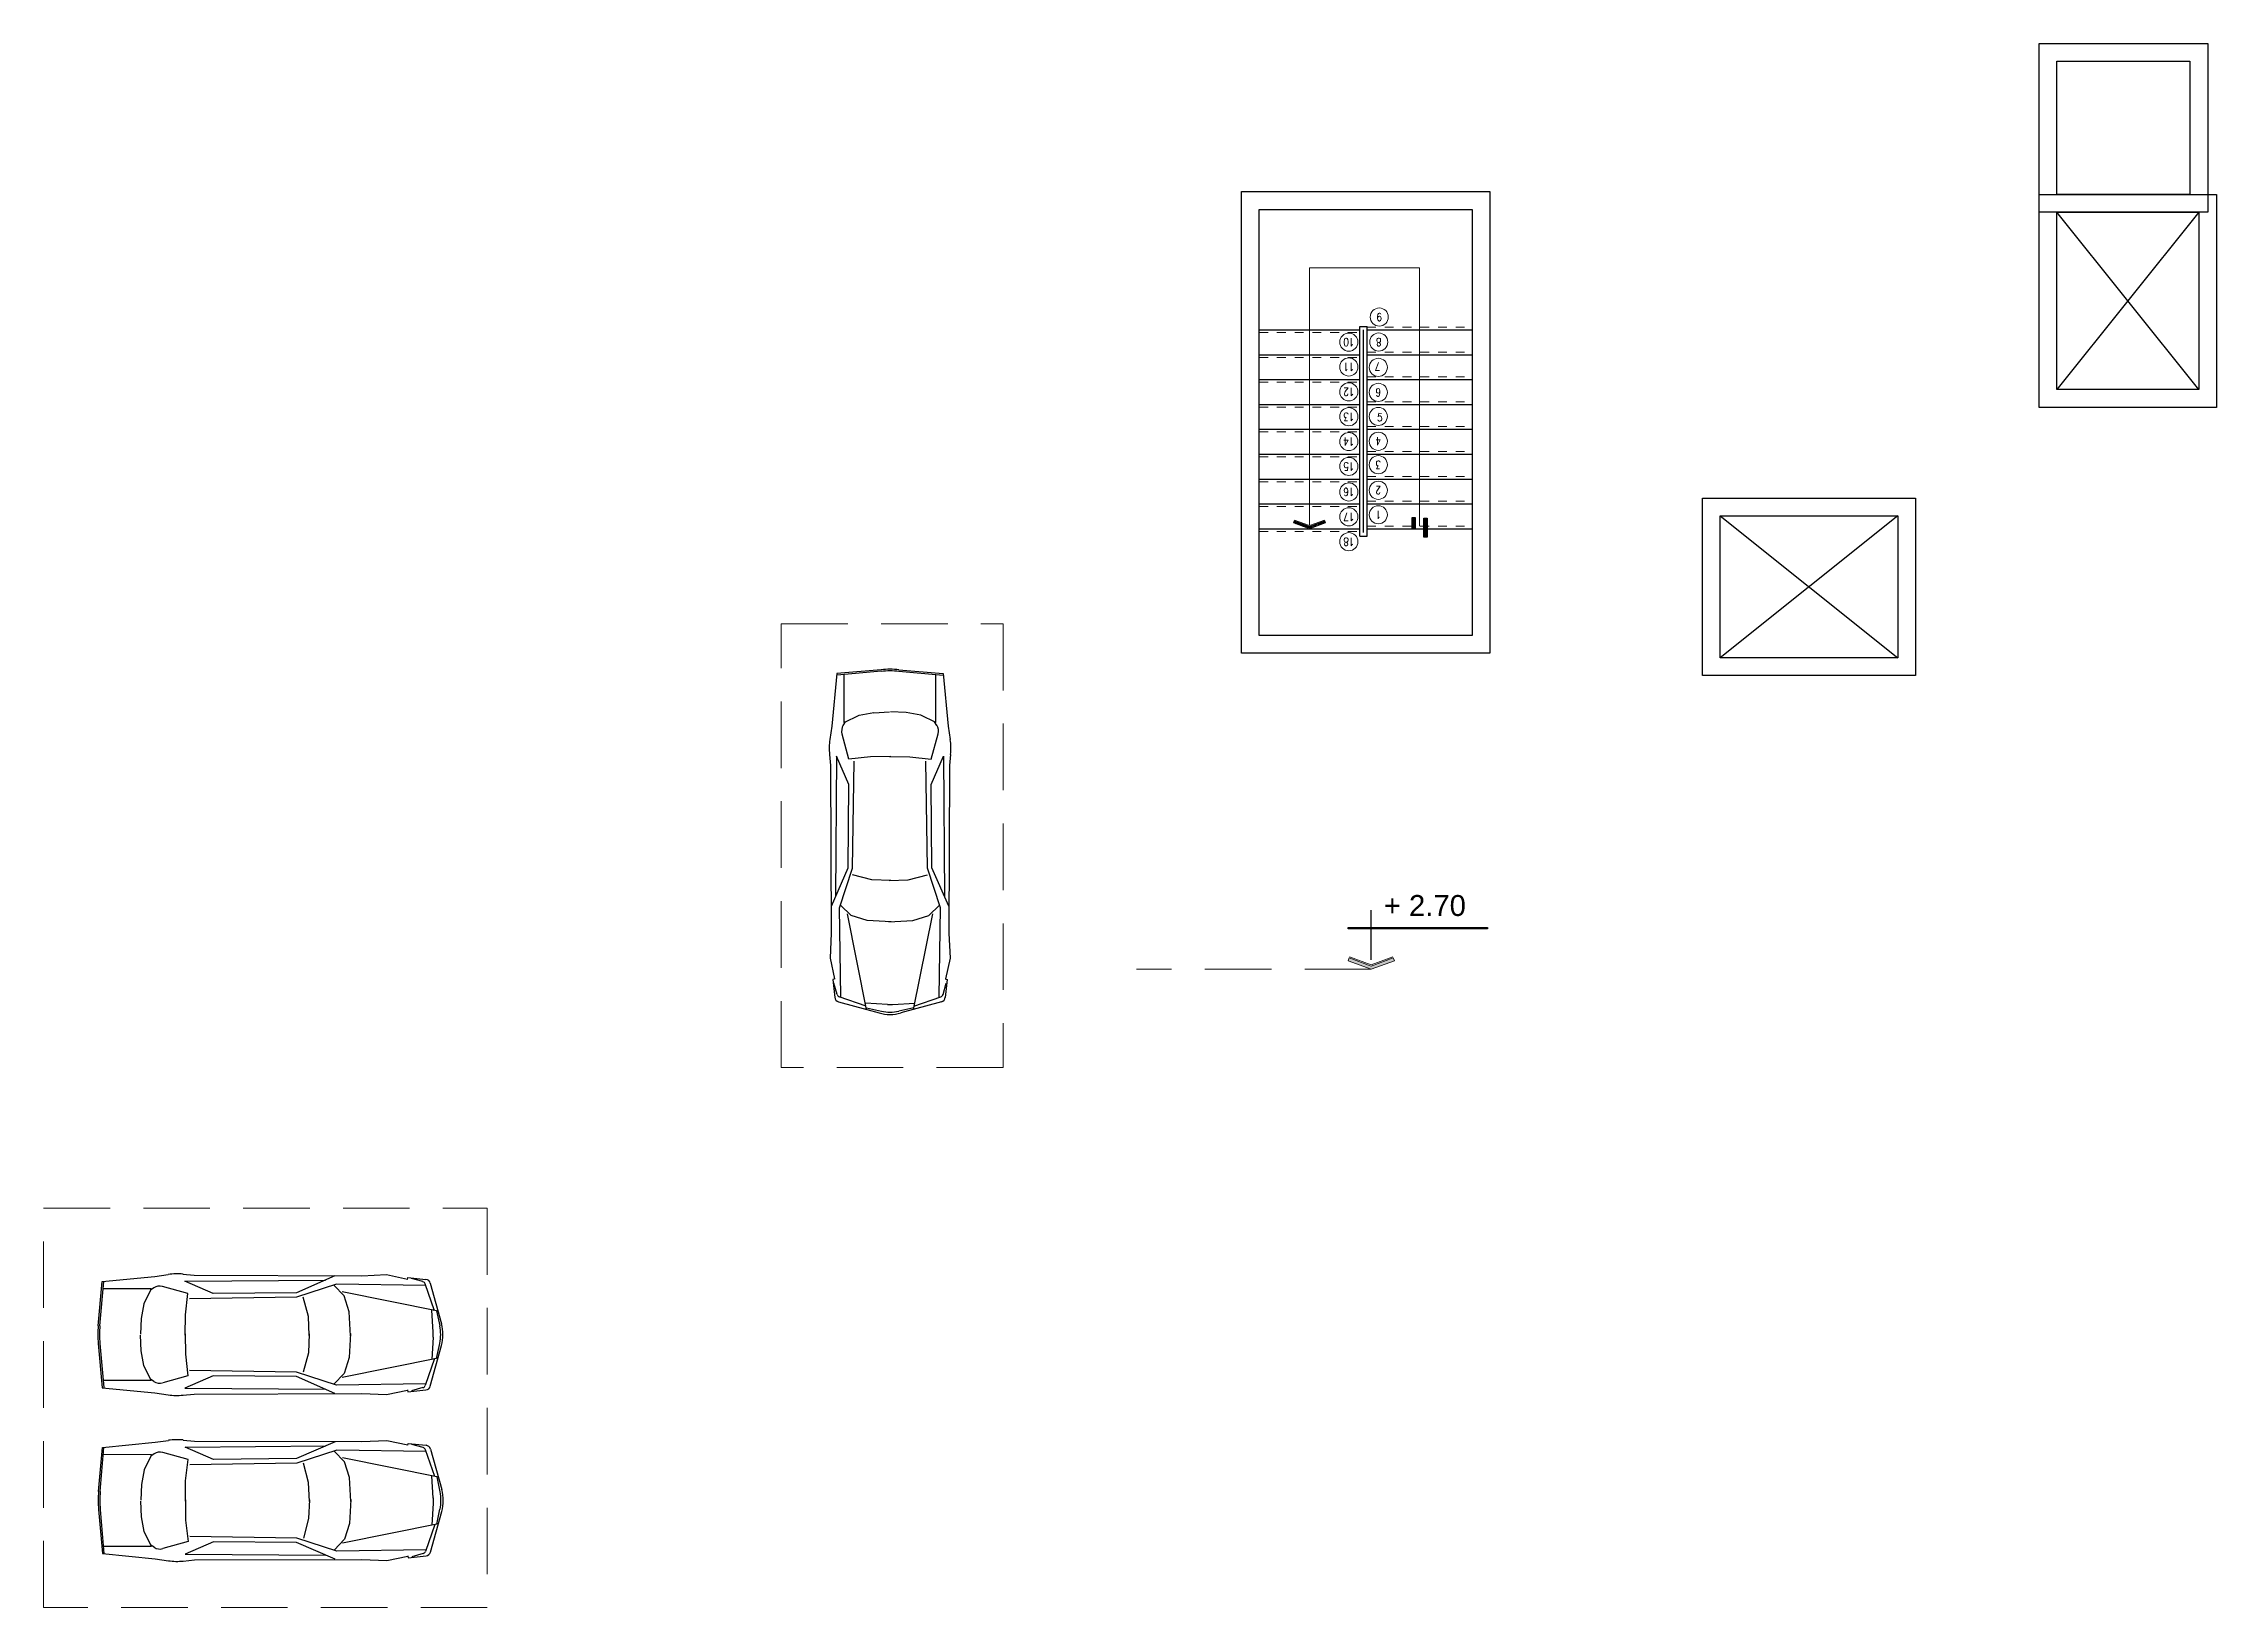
# Model space of a CAD drawing. Header units: metres. Extents: x -355 to 973, y -73 to 238.
# Drawn here: x 832.09 to 856.58, y 171.51 to 189.13 of the extents above; entities that cross this region are included whole.
import ezdxf

# ---------------------------------------------------------------- set-up
doc = ezdxf.new("R2010")
doc.units = ezdxf.units.M
doc.header["$LTSCALE"] = 3
doc.header["$MEASUREMENT"] = 0
for name, pattern in [('1', [30, 6, 6, 6, 6, 6]), ('202$0$HIDDEN', [0.375, 0.25, -0.125]), ('ACAD_ISO02W100', [15, 12, -3]), ('DASHED2', [0.375, 0.25, -0.125])]:
    doc.linetypes.add(name, pattern=pattern)
for name, color, linetype, lineweight in [('.....13', 7, 'DASHED2', 13), ('05', 21, 'Continuous', 5), ('09', 120, 'Continuous', 9), ('15', 63, 'DASHED2', 15), ('alaem', 230, 'Continuous', 5)]:
    doc.layers.add(name, color=color, linetype=linetype, lineweight=lineweight)
for name, color, linetype in [('1', 1, 'Continuous'), ('4', 4, 'ACAD_ISO02W100'), ('CAR', 1, 'Continuous')]:
    doc.layers.add(name, color=color, linetype=linetype)
doc.styles.add('Axe', font='romans.shx', dxfattribs={"width": 0.8, "height": 0.26})
doc.styles.get("Standard").update_dxf_attribs({"font": 'arial.ttf'})

# ---------------------------------------------------------------- blocks, each defined once
blk = doc.blocks.new('tyhhy')
at = {"layer": '4', "linetype": '1'}
for p, q in [((265.809, 183.09), (263.809, 181.49)), ((263.809, 181.49), (263.809, 183.09)), ((263.809, 183.09), (265.809, 181.49))]:
    blk.add_line(p, q, dxfattribs=at)
for points in [[(266.009, 183.29), (266.009, 181.29), (263.609, 181.29), (263.609, 183.29)], [(265.809, 183.09), (265.809, 181.49), (263.809, 181.49), (263.809, 183.09)]]:
    blk.add_lwpolyline(points, close=True, dxfattribs=at)
blk = doc.blocks.new('tyhtfy')
at = {"layer": '4', "linetype": '1'}
for points in [[(265.704, 186.374), (265.704, 184.474), (263.804, 184.474), (263.804, 186.374)], [(265.504, 186.174), (265.504, 184.674), (264.004, 184.674), (264.004, 186.174)]]:
    blk.add_lwpolyline(points, close=True, dxfattribs=at)
blk = doc.blocks.new('CARP5')
at = {"layer": 'CAR'}
for p, q in [((-150.4, 52.6), (-169.9, 50.6)), ((-166.7, 48.1), (-154.4, 51.5)), ((-149.8, 50.5), (-150.4, 52.6)), ((-127.1, 55.7), (-149.8, 51)), ((-100, 54.6), (-127.1, 55.7)), ((82.4, 55.1), (-100, 54.6)), ((-70.8, 54.3), (-28.9, 36.1)), ((92.4, 48.6), (-60.6, 49.9)), ((61.7, 35.2), (92.4, 48.6)), ((94.5, 56.3), (82.4, 55.1)), ((125.1, 53.9), (110.6, 56)), ((182.5, 48.2), (125.1, 53.9)), ((184.9, 0.1), (180.8, 48.1)), ((186.7, 0.1), (182.5, 48.2)), ((-174.7, 46.5), (-186.8, 2.3)), ((-183.3, 15.9), (-78.9, 36.9)), ((-179.4, 16.5), (-169.2, 45.7)), ((-169.4, 43.9), (-72.5, 45.4)), ((-86.3, 15.3), (-80.9, 32.6)), ((-80.9, 32.6), (-69.6, 44.3)), ((-72.5, 45.4), (-29.2, 31.2)), ((-42, 10.1), (-36.4, 31.3)), ((-29.2, 31.2), (87.3, 29.5)), ((-28.9, 36.1), (61.7, 35.2)), ((89.3, 35.1), (116.6, 42.7)), ((91.9, 11.8), (89.3, 35.1)), ((116.8, 42.8), (116.8, 42.8)), ((126.1, 41.3), (129.9, 38.8)), ((129.1, 40.3), (181.1, 40.4)), ((129.1, 40.3), (137.2, 24)), ((137.2, 24), (140, 8.1)), ((-181.4, 16.2), (-184.9, -0.1)), ((-177.7, -6.8), (-176.2, 17.3)), ((-87.8, -10.8), (-86.3, 15.3)), ((-42.8, -10.5), (-42, 10.1)), ((92.2, -10.3), (91.9, 11.8)), ((139.9, 8.1), (140.7, -9)), ((-174.7, -65.6), (-186.8, -21.5)), ((-181.4, -35.4), (-184.9, -19)), ((-177.7, -12.3), (-176.2, -36.4)), ((-87.8, -8.4), (-86.3, -34.5)), ((-42.8, -8.6), (-42, -29.2)), ((92.2, -8.9), (91.9, -31)), ((140, -27.2), (140.7, -10.1)), ((184.9, -19.3), (180.8, -67.3)), ((186.7, -19.3), (182.5, -67.3)), ((-183.3, -35), (-78.9, -56.1)), ((-179.4, -35.6), (-169.2, -64.9)), ((-86.3, -34.5), (-80.9, -51.7)), ((-42, -29.2), (-36.4, -50.4)), ((91.9, -31), (89.3, -54.3)), ((129.1, -59.4), (137.2, -43.1)), ((137.2, -43.1), (140, -27.2)), ((-150.4, -71.7), (-169.9, -69.7)), ((-169.4, -63), (-72.5, -64.5)), ((-166.7, -67.3), (-154.4, -70.7)), ((-149.8, -69.7), (-150.4, -71.7)), ((-127.1, -74.9), (-149.8, -70.1)), ((-80.9, -51.7), (-69.6, -63.5)), ((-72.5, -64.5), (-29.2, -50.3)), ((-70.8, -73.5), (-28.9, -55.2)), ((92.4, -67.7), (-60.6, -69)), ((-29.2, -50.3), (87.3, -48.6)), ((-28.9, -55.2), (61.7, -54.4)), ((61.7, -54.4), (92.4, -67.7)), ((89.3, -54.3), (116.8, -61.9)), ((182.5, -67.3), (125.1, -73)), ((126.1, -60.4), (129.9, -57.9)), ((129.1, -59.4), (181.1, -59.6)), ((-100, -73.7), (-127.1, -74.9)), ((82.4, -74.2), (-100, -73.7)), ((94.5, -75.4), (82.4, -74.2)), ((125.1, -73), (110.6, -75.1))]:
    blk.add_line(p, q, dxfattribs=at)
for centre, radius, start, end in [((-169.3, 45), 5.63, 95.8102, 164.6615), ((-165.7, 44.5), 3.75, 105.4862, 160.7894), ((101.1, -11), 67.6, 81.9284, 95.6257), ((119.9, 31.9), 11.3, 56.264, 106.8198), ((-143.4, -9.6), 45.1, 164.6615, 195.3385), ((72.7, -9.6), 112.6, 355.0592, 4.9408), ((74.5, -9.6), 112.6, 355.0592, 4.9408), ((-140.9, -9.6), 45.1, 167.9052, 192.0948), ((-132.7, -9.6), 45.1, 176.4735, 183.5265), ((-169.3, -64.1), 5.63, 195.3385, 264.1898), ((-165.7, -63.6), 3.75, 199.2106, 254.5138), ((119.9, -51.1), 11.3, 254.4694, 303.7359), ((101.1, -8.2), 67.6, 264.3743, 278.0716)]:
    blk.add_arc(centre, radius, start, end, dxfattribs=at)
blk = doc.blocks.new('A$C1D69598D')
at = {"layer": 'CAR'}
blk.add_blockref('CARP5', (188.3, 75.7), dxfattribs=at)
blk = doc.blocks.new('rdydry')
at = {"layer": '15'}
for p, q in [((17.296, 218.158), (21.796, 218.158)), ((17.296, 213.158), (17.296, 218.158)), ((21.796, 218.158), (21.796, 213.158)), ((21.796, 213.158), (17.296, 213.158))]:
    blk.add_line(p, q, dxfattribs=at)
at = {"layer": '15', "xscale": 0.01035204405718559, "yscale": 0.01035204405718559, "zscale": 0.01035204405718559, "rotation": 90}
for p in [(19.186, 213.656), (21.055, 213.659)]:
    blk.add_blockref('A$C1D69598D', p, dxfattribs=at)
blk = doc.blocks.new('sddd')
at = {"layer": '15'}
blk.add_lwpolyline([(39.818, 214.854), (37.318, 214.854), (37.318, 219.854), (39.818, 219.854)], close=True, dxfattribs=at)
at = {"layer": '15', "xscale": 0.01035204405718559, "yscale": 0.01035204405718559, "zscale": 0.01035204405718559, "rotation": 90}
blk.add_blockref('A$C1D69598D', (39.228, 215.455), dxfattribs=at)

msp = doc.modelspace()

# ---------------------------------------------------------------- hatches: boundary and pattern name
h = msp.add_hatch(color=256)
h.paths.add_polyline_path([(847.68, 183.569), (847.644, 183.569), (847.644, 183.711), (847.68, 183.711)])
h.paths.add_polyline_path([(847.547, 183.662), (847.511, 183.662), (847.511, 183.711), (847.547, 183.711)])
h.paths.add_polyline_path([(847.547, 183.711), (847.511, 183.711), (847.511, 183.791), (847.547, 183.791)])
h.paths.add_polyline_path([(847.68, 183.711), (847.644, 183.711), (847.644, 183.784), (847.68, 183.784)])
msp.add_hatch(color=256).paths.add_polyline_path([(847.052, 178.702), (847.312, 178.798), (847.3, 178.829), (847.052, 178.738), (846.803, 178.829), (846.791, 178.798)])
at = {"layer": '05'}
h = msp.add_hatch(dxfattribs=at)
h.set_pattern_fill('ANSI31', color=256, scale=0.1, angle=540, style=0)
h.set_pattern_definition([(135, (960.33157, 164.644073), (0.0088388348, 0.0088388348), [])])
h.paths.add_polyline_path([(846.356, 183.689), (846.529, 183.752), (846.536, 183.731), (846.356, 183.665), (846.176, 183.731), (846.184, 183.752)])

# ---------------------------------------------------------------- linework, layer by layer
at = {"layer": '.....13'}
msp.add_line((847.052, 178.702), (844.408, 178.702), dxfattribs=at)
for p, q in [((845.789, 185.905), (846.924, 185.905)), ((846.924, 183.582), (846.924, 185.945)), ((846.924, 185.945), (847.004, 185.945)), ((846.964, 183.622), (846.964, 185.905)), ((847.004, 183.582), (847.004, 185.945)), ((847.004, 185.905), (848.189, 185.905)), ((845.789, 185.625), (846.924, 185.625)), ((847.004, 185.625), (848.189, 185.625)), ((845.789, 185.345), (846.924, 185.345)), ((847.004, 185.345), (848.189, 185.345)), ((845.789, 185.065), (846.924, 185.065)), ((847.004, 185.065), (848.189, 185.065)), ((845.789, 184.785), (846.924, 184.785)), ((847.004, 184.785), (848.189, 184.785)), ((845.789, 184.505), (846.924, 184.505)), ((847.004, 184.505), (848.189, 184.505)), ((845.789, 184.225), (846.924, 184.225)), ((847.004, 184.225), (848.189, 184.225)), ((847.004, 184.225), (848.189, 184.225)), ((845.789, 183.945), (846.924, 183.945)), ((847.004, 183.945), (848.189, 183.945)), ((847.004, 183.945), (848.189, 183.945)), ((845.789, 183.665), (846.924, 183.665)), ((847.004, 183.665), (848.189, 183.665)), ((847.004, 183.665), (848.189, 183.665)), ((846.924, 183.582), (847.004, 183.582)), ((847.052, 178.809), (847.052, 179.366)), ((846.793, 179.172), (848.361, 179.172))]:
    msp.add_line(p, q)
for points in [[(847.547, 183.662), (847.511, 183.662), (847.511, 183.791), (847.547, 183.791)], [(847.68, 183.569), (847.644, 183.569), (847.644, 183.784), (847.68, 183.784)], [(846.793, 179.172), (848.361, 179.172), (848.361, 179.157), (846.793, 179.157)]]:
    msp.add_lwpolyline(points, close=True)
at = {"layer": '05'}
for p, q in [((846.356, 183.7), (846.356, 186.603)), ((847.596, 186.603), (846.356, 186.603)), ((847.596, 183.695), (847.596, 186.603)), ((846.176, 183.731), (846.184, 183.752)), ((846.356, 183.665), (846.176, 183.731)), ((846.356, 183.689), (846.184, 183.752)), ((846.356, 183.7), (846.188, 183.762)), ((846.525, 183.762), (846.356, 183.7)), ((846.529, 183.752), (846.356, 183.689)), ((846.356, 183.665), (846.536, 183.731)), ((846.536, 183.731), (846.529, 183.752)), ((846.791, 178.798), (846.803, 178.829)), ((847.052, 178.702), (846.791, 178.798)), ((846.803, 178.829), (847.052, 178.738)), ((846.808, 178.843), (847.052, 178.753)), ((847.052, 178.753), (847.295, 178.843)), ((847.052, 178.738), (847.3, 178.829)), ((847.052, 178.702), (847.312, 178.798)), ((847.312, 178.798), (847.3, 178.829))]:
    msp.add_line(p, q, dxfattribs=at)
at = {"layer": '09', "linetype": 'DASHED2', "ltscale": 0.1}
for p, q in [((845.789, 185.875), (846.924, 185.875)), ((847.004, 185.935), (848.189, 185.935)), ((847.004, 185.655), (848.189, 185.655)), ((845.789, 185.595), (846.924, 185.595)), ((847.004, 185.375), (848.189, 185.375)), ((845.789, 185.315), (846.924, 185.315)), ((845.789, 185.035), (846.924, 185.035)), ((847.004, 185.095), (848.189, 185.095)), ((845.789, 184.755), (846.924, 184.755)), ((847.004, 184.815), (848.189, 184.815)), ((845.789, 184.475), (846.924, 184.475)), ((847.004, 184.535), (848.189, 184.535)), ((845.789, 184.195), (846.924, 184.195)), ((847.004, 184.255), (848.189, 184.255)), ((845.789, 183.915), (846.924, 183.915)), ((847.004, 183.975), (848.189, 183.975)), ((847.004, 183.695), (848.189, 183.695)), ((845.789, 183.635), (846.924, 183.635))]:
    msp.add_line(p, q, dxfattribs=at)
at = {"layer": '4', "linetype": '1'}
for points in [[(848.389, 187.463), (848.389, 182.263), (845.589, 182.263), (845.589, 187.463)], [(848.189, 187.263), (848.189, 182.463), (845.789, 182.463), (845.789, 187.263)]]:
    msp.add_lwpolyline(points, close=True, dxfattribs=at)
at = {"layer": 'alaem'}
for centre in [(847.142, 186.05), (846.799, 185.767), (847.136, 185.768), (846.799, 185.487), (847.131, 185.483), (846.799, 185.207), (847.131, 185.201), (846.799, 184.927), (847.131, 184.93), (846.799, 184.647), (847.131, 184.65), (846.799, 184.367), (847.131, 184.386), (846.799, 184.079), (847.131, 184.098), (846.799, 183.799), (847.131, 183.822), (846.799, 183.519)]:
    msp.add_circle(centre, 0.102, dxfattribs=at)

# ---------------------------------------------------------------- block references
at = {"layer": '1', "linetype": '202$0$HIDDEN'}
msp.add_blockref('sddd', (803.086, -37.26), dxfattribs=at)
at = {"layer": '1', "linetype": '202$0$HIDDEN', "rotation": 90}
msp.add_blockref('rdydry', (1050.249, 154.215), dxfattribs=at)
at = {"layer": '4', "linetype": '1'}
for name, p in [('tyhtfy', (590.773, 2.758)), ('tyhhy', (587.175, 0.72))]:
    msp.add_blockref(name, p, dxfattribs=at)
at = {"layer": '4', "linetype": '1', "rotation": 270}
msp.add_blockref('tyhhy', (673.286, 451.041), dxfattribs=at)

# ---------------------------------------------------------------- texts
at = {"insert": (847.193, 179.538), "char_height": 0.2359, "width": 1.81395, "attachment_point": 1}
msp.add_mtext('+ 2.70', dxfattribs=at)
at = {"layer": 'alaem', "char_height": 0.0901, "width": 0.11644, "attachment_point": 5, "style": 'Axe'}
for s, insert, rotation in [('9', (847.142, 186.05), 180), ('10', (846.799, 185.767), 180), ('8', (847.136, 185.768), 180), ('11', (846.799, 185.487), 180), ('7', (847.123, 185.491), 180), ('12', (846.799, 185.207), 180), ('6', (847.131, 185.201), 180), ('13', (846.799, 184.927), 180), ('5', (847.149, 184.92), 357.5194), ('14', (846.799, 184.647), 180), ('4', (847.131, 184.65), 180), ('15', (846.799, 184.367), 180), ('3', (847.131, 184.386), 180), ('2', (847.131, 184.098), 180), ('16', (846.799, 184.079), 180), ('17', (846.799, 183.799), 180), ('1', (847.131, 183.822), 180), ('18', (846.799, 183.519), 180)]:
    msp.add_mtext(s, dxfattribs=dict(at, insert=insert, rotation=rotation))

doc.saveas('drawing.dxf')
